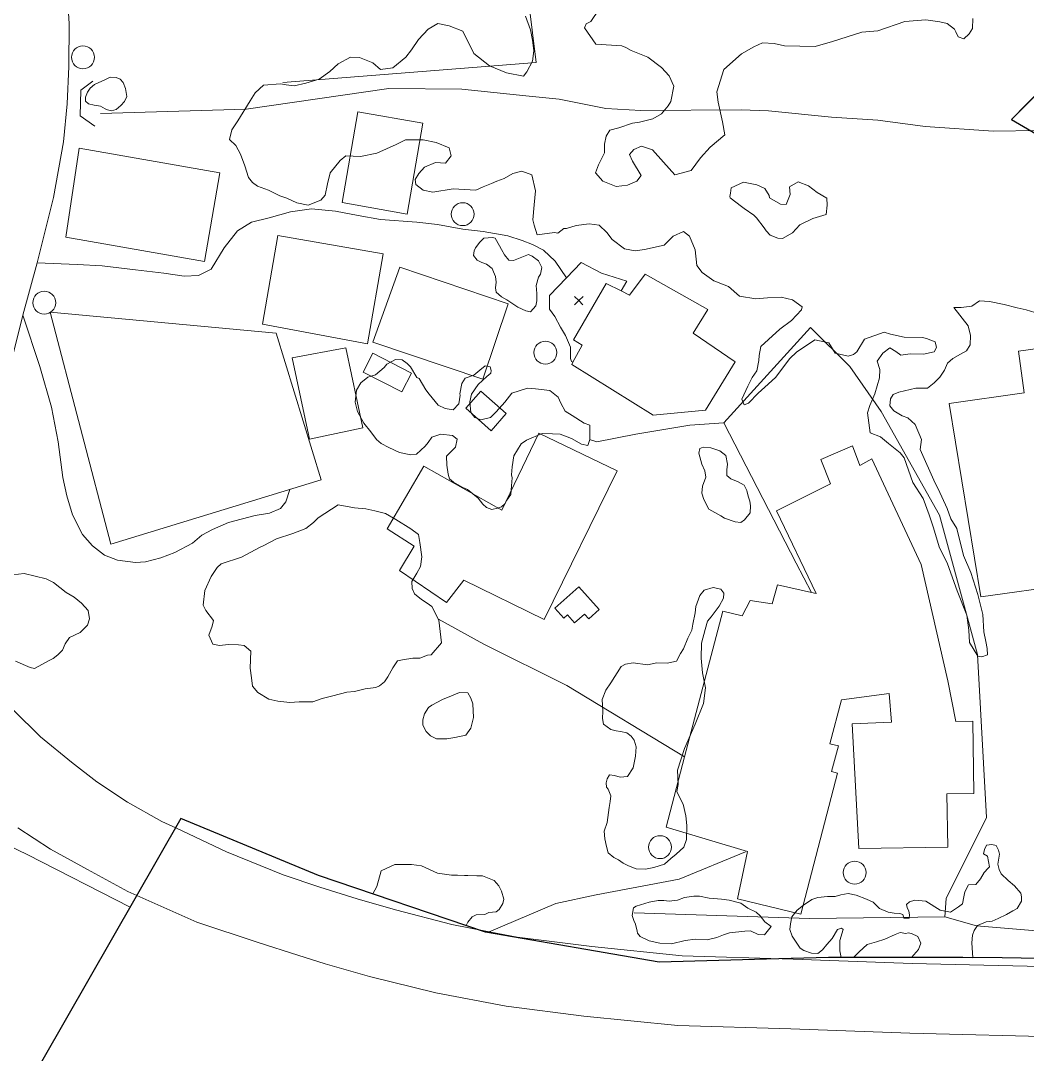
# Model space of a CAD drawing. Header units: metres. Extents: x 4652992 to 4879070, y 2074171 to 2309877.
# Drawn here: x 4653748.9 to 4653816.7, y 2306122.2 to 2306191.8 of the extents above; entities that cross this region are included whole.
import ezdxf

# ---------------------------------------------------------------- set-up
doc = ezdxf.new("R2010")
doc.units = ezdxf.units.M
doc.header["$MEASUREMENT"] = 0
doc.linetypes.add('DGN Style 3', pattern=[92.779933, 66.271381, -26.508552])
doc.layers.get('0').update_dxf_attribs({"color": 4, "lineweight": 0})
for name, color, linetype, lineweight in [('Level 1', 2, 'Continuous', 0), ('Level 18', 5, 'Continuous', 0), ('Level 20', 30, 'DGN Style 3', 0), ('Level 30', 5, 'Continuous', 0), ('Level 31', 38, 'Continuous', 0), ('Level 37', 3, 'Continuous', 0), ('Level 38', 3, 'Continuous', 0), ('Level 40', 1, 'Continuous', 0), ('Level 47', 6, 'Continuous', 0), ('Level 61', 4, 'Continuous', 0), ('Level 62', 4, 'Continuous', 0), ('Level 63', 3, 'Continuous', 0)]:
    doc.layers.add(name, color=color, linetype=linetype, lineweight=lineweight)
doc.layers.add('Limite', color=38, linetype='Continuous', lineweight=0, plot=False)

# ---------------------------------------------------------------- blocks, each defined once
blk = doc.blocks.new('POSTE')
at = {"color": 0, "linetype": 'ByBlock', "lineweight": -2}
blk.add_circle((0, 0), 0.770001, dxfattribs=at)
blk = doc.blocks.new('COTA')
at = {"color": 0, "linetype": 'ByBlock', "lineweight": -2, "ltscale": 10}
for p, q in [((0, 0), (-1.419522, -1.408457)), ((-1.408457, 1.419522), (0, 0)), ((1.419522, 1.408457), (0, 0)), ((0, 0), (1.408457, -1.419522))]:
    blk.add_line(p, q, dxfattribs=at)

msp = doc.modelspace()

# ---------------------------------------------------------------- linework, layer by layer
at = {"layer": 'Level 1'}
msp.add_polyline3d([(4653754.308291, 2306185.523501, 1417.32), (4653764.096499, 2306185.808474, 1417), (4653773.713076, 2306187.197329, 1416), (4653778.616701, 2306187.154116, 1415), (4653782.913088, 2306186.697329, 1414), (4653785.166872, 2306186.48633, 1413), (4653788.305117, 2306185.857729, 1412), (4653790.664675, 2306185.722475, 1411), (4653797.411501, 2306185.755923, 1410), (4653799.256533, 2306185.706911, 1409), (4653803.481509, 2306185.271487, 1408), (4653806.616274, 2306185.062929, 1407), (4653809.791689, 2306184.64551, 1406), (4653814.387881, 2306184.320681, 1405), (4653820.353884, 2306184.422732, 1402.22), (4653830.57625, 2306187.749748, 1397.84)], dxfattribs=at)
at = {"layer": 'Level 18', "color": 30}
for points in [[(4653752.029339, 2306194.007571, 1419.876955), (4653752.19108, 2306191.561827, 1419.755049), (4653752.170216, 2306188.676149, 1419.525524), (4653752.061088, 2306186.174288, 1419.071959), (4653751.814557, 2306183.620583, 1419.024851), (4653751.129561, 2306179.864279, 1418.684239), (4653750.029453, 2306175.476044, 1418.213873), (4653749.07085, 2306171.944263, 1417.813464), (4653747.639297, 2306166.171942, 1417.220197)], [(4653748.419743, 2306145.397117, 1414.671893), (4653750.259442, 2306143.585624, 1414.440037), (4653752.341382, 2306141.878471, 1414.045003), (4653754.043113, 2306140.558104, 1413.636172), (4653756.11231, 2306139.20397, 1413.142523), (4653758.434621, 2306137.903001, 1412.757174), (4653759.357537, 2306137.474657, 1412.6108), (4653762.775668, 2306135.85713, 1412.1732), (4653766.594635, 2306134.318801, 1411.7732), (4653769.04799, 2306133.46972, 1411.4732), (4653771.569849, 2306132.686233, 1411.0732), (4653774.161523, 2306131.96037, 1410.7732), (4653777.941745, 2306130.960862, 1410.2732), (4653780.460422, 2306130.480292, 1410.043994), (4653782.337221, 2306130.122195, 1409.8732), (4653787.362194, 2306129.480755, 1409.3732), (4653793.44954, 2306128.861726, 1408.6732), (4653800.906072, 2306128.645837, 1407.8732), (4653808.911863, 2306128.355648, 1407.2732), (4653819.556471, 2306128.092245, 1406.2732)], [(4653819.429425, 2306123.39395, 1406.2732), (4653808.768599, 2306123.657754, 1407.2732), (4653800.752934, 2306123.948302, 1407.8732), (4653793.14338, 2306124.16862, 1408.6732), (4653786.826794, 2306124.810961, 1409.3732), (4653781.598517, 2306125.478353, 1409.8732), (4653776.857743, 2306126.382904, 1410.2732), (4653772.407521, 2306127.465967, 1410.7732), (4653769.419545, 2306128.313107, 1411.0732), (4653767.568683, 2306128.903728, 1411.4732), (4653764.903655, 2306129.748273, 1411.7732), (4653760.770314, 2306131.128326, 1412.1732), (4653756.738624, 2306132.91687, 1412.7491), (4653756.127173, 2306133.197999, 1412.842662), (4653753.423057, 2306134.668576, 1413.283592), (4653750.938367, 2306136.035529, 1413.670102), (4653748.738423, 2306137.474001, 1414.018993)]]:
    msp.add_polyline3d(points, dxfattribs=at)
at = {"layer": 'Level 20', "linetype": 'Continuous'}
for points in [[(4653750.029453, 2306175.476044, 1418.7339), (4653752.71771, 2306175.367838, 1418.6839), (4653754.404363, 2306175.263822, 1418.5339), (4653756.643504, 2306175.003533, 1418.3339), (4653758.553902, 2306174.770869, 1418.1839), (4653759.92322, 2306174.5691, 1418.1339), (4653760.889116, 2306174.616108, 1418.0839), (4653761.73529, 2306175.059064, 1417.9839), (4653762.623269, 2306176.484406, 1417.8339), (4653763.52865, 2306177.617951, 1417.7339), (4653764.458903, 2306178.209056, 1417.5339), (4653765.647324, 2306178.499674, 1417.4339), (4653767.078655, 2306178.90515, 1417.2339), (4653768.498288, 2306179.10703, 1417.1339), (4653770.103842, 2306178.939511, 1416.9339), (4653771.640278, 2306178.662418, 1416.7839), (4653773.144035, 2306178.391991, 1416.5839), (4653775.579622, 2306178.217925, 1416.0839), (4653776.976785, 2306178.052702, 1415.9339), (4653778.683696, 2306177.740457, 1415.7339), (4653780.058697, 2306177.591835, 1415.4339), (4653781.720798, 2306177.280317, 1414.9839), (4653782.679033, 2306176.982162, 1414.8339), (4653783.375984, 2306176.704838, 1414.6839), (4653784.11761, 2306176.318554, 1414.5339), (4653784.897506, 2306175.591835, 1414.3339), (4653785.651576, 2306174.461603, 1413.92711)], [(4653749.07085, 2306171.944263, 1418.1339), (4653750.225439, 2306168.49894, 1418.1), (4653750.995258, 2306165.756047, 1418.1), (4653751.449334, 2306163.441447, 1418.1), (4653751.763425, 2306161.034333, 1418.1), (4653752.037847, 2306159.799528, 1418.1), (4653752.417788, 2306158.519333, 1418.05), (4653753.097572, 2306157.211893, 1417.95), (4653753.763561, 2306156.436232, 1417.95), (4653754.574382, 2306155.817927, 1417.95), (4653755.449065, 2306155.484054, 1417.9), (4653756.651087, 2306155.309451, 1417.9), (4653757.33557, 2306155.354824, 1417.9), (4653758.366864, 2306155.628198, 1417.9), (4653759.304959, 2306155.995928, 1417.9), (4653760.481897, 2306156.614066, 1417.9), (4653761.118235, 2306157.156929, 1417.9), (4653761.838401, 2306157.530409, 1417.85), (4653762.919409, 2306158.016583, 1417.8), (4653764.700993, 2306158.471844, 1417.8), (4653765.674422, 2306158.644831, 1417.8), (4653766.410629, 2306158.942053, 1417.8), (4653766.765619, 2306159.393379, 1417.8), (4653767.037415, 2306160.234281, 1417.8)], [(4653797.713039, 2306135.86516, 1410.7466), (4653793.237219, 2306134.010188, 1410.7466), (4653787.664853, 2306132.963328, 1410.4466), (4653784.937738, 2306132.37582, 1410.3466), (4653780.460422, 2306130.480292, 1410.043994)]]:
    msp.add_polyline3d(points, dxfattribs=at)
at = {"layer": 'Level 30', "color": 1, "extrusion": (0.0118802102973828, 0.0353685986067472, 0.999303719014337), "elevation": 138271.462022, "flags": 128}
msp.add_lwpolyline([(-3677241.964389, -3665363.777202), (-3677241.96439, -3665358.416788), (-3677234.160621, -3665358.416788), (-3677234.260156, -3665363.777202), (-3677241.964389, -3665363.777202)], dxfattribs=at)
at = {"layer": 'Level 30', "color": 1}
for points in [[(4653775.998322, 2306184.869617, 1419.546634), (4653774.942829, 2306178.743148, 1419.746634), (4653770.572237, 2306179.535346, 1419.246634), (4653771.62117, 2306185.623732, 1418.946634), (4653775.998322, 2306184.869617, 1419.546634)], [(4653762.337727, 2306181.520337, 1420.546634), (4653761.29352, 2306175.566245, 1420.546634), (4653751.969434, 2306177.201469, 1421.046634), (4653752.861117, 2306183.182309, 1420.546634), (4653762.337727, 2306181.520337, 1420.546634)], [(4653773.322079, 2306176.078779, 1418.746634), (4653772.276991, 2306170.02582, 1418.646634), (4653765.208674, 2306171.346134, 1419.046634), (4653766.23701, 2306177.302069, 1419.046634), (4653773.322079, 2306176.078779, 1418.746634)], [(4653790.944597, 2306174.722324, 1414.946634), (4653795.164165, 2306172.32614, 1415.046634), (4653794.174329, 2306170.749391, 1416.546634), (4653797.016678, 2306168.805749, 1415.846634), (4653795.012533, 2306165.565737, 1415.946634), (4653791.487194, 2306165.233922, 1416.946634), (4653786.010985, 2306168.630479, 1415.746634), (4653786.093804, 2306168.782737, 1415.746634), (4653786.718778, 2306169.931725, 1415.746634), (4653786.135716, 2306170.295683, 1415.546634), (4653788.325913, 2306174.087607, 1415.446634), (4653789.333922, 2306173.581418, 1415.574487), (4653789.902743, 2306173.295774, 1415.646634), (4653790.944597, 2306174.722324, 1414.946634)], [(4653769.139492, 2306160.877445, 1420.446634), (4653755.00421, 2306156.552533, 1420.146634), (4653750.918281, 2306172.153813, 1420.146634), (4653766.119196, 2306170.7488, 1420.346634), (4653769.139492, 2306160.877445, 1420.446634)], [(4653771.962811, 2306164.38486, 1419.746634), (4653768.366534, 2306163.618869, 1419.546634), (4653767.202039, 2306169.086094, 1419.546634), (4653770.818011, 2306169.759618, 1419.446634), (4653771.962811, 2306164.38486, 1419.746634)], [(4653820.427361, 2306170.14505, 1407.9466), (4653820.797516, 2306167.475958, 1408.6466), (4653822.057805, 2306167.650738, 1408.3466), (4653822.176849, 2306166.871483, 1408.3466), (4653823.447225, 2306167.019267, 1408.4466), (4653825.158257, 2306154.614412, 1408.6466), (4653813.550402, 2306153.013313, 1408.6466), (4653811.404354, 2306166.018681, 1408.9466), (4653816.458103, 2306166.719546, 1408.8466), (4653816.06691, 2306169.540333, 1407.8466), (4653820.427361, 2306170.14505, 1407.9466)], [(4653789.058014, 2306161.489697, 1418.846634), (4653784.146755, 2306151.489166, 1419.046634), (4653778.752779, 2306154.138147, 1419.146634), (4653777.591478, 2306152.633891, 1419.046634), (4653774.419262, 2306154.774746, 1418.946634), (4653775.40225, 2306156.423174, 1419.346634), (4653773.598108, 2306157.577113, 1419.246634), (4653776.066916, 2306161.787597, 1419.146634), (4653781.301769, 2306158.844527, 1419.346634), (4653783.796221, 2306164.014692, 1418.946634), (4653789.058014, 2306161.489697, 1418.846634)], [(4653804.907933, 2306163.154757, 1412.946634), (4653805.401127, 2306161.849783, 1413.346634), (4653806.21009, 2306162.290205, 1413.546634), (4653809.515576, 2306155.172687, 1413.246634), (4653811.325731, 2306147.363181, 1412.746634), (4653811.858943, 2306144.629587, 1411.246634), (4653813.010643, 2306144.646014, 1411.246634), (4653813.079966, 2306139.785855, 1411.246634), (4653811.26389, 2306139.759951, 1411.246634), (4653811.315038, 2306136.174027, 1411.146634), (4653805.32747, 2306136.088623, 1411.146634), (4653804.88316, 2306144.475196, 1411.446634), (4653807.524366, 2306144.571952, 1411.446634), (4653807.375217, 2306146.500048, 1413.246634), (4653804.161212, 2306146.082718, 1413.646634), (4653803.390069, 2306143.128252, 1413.646634), (4653803.952041, 2306142.981573, 1413.646634), (4653803.500896, 2306141.253108, 1413.646634), (4653803.900521, 2306141.148802, 1413.646634), (4653801.424084, 2306131.660872, 1412.346634), (4653797.157699, 2306132.688899, 1412.746634), (4653797.828479, 2306135.877922, 1413.246634), (4653792.368927, 2306137.517437, 1413.446634), (4653793.607082, 2306142.244388, 1413.34897), (4653796.172223, 2306152.037427, 1413.146634), (4653797.476582, 2306151.736272, 1413.346634), (4653798.014431, 2306152.761959, 1412.346634), (4653799.492728, 2306152.528003, 1413.346634), (4653799.85073, 2306153.818287, 1413.446634), (4653802.139953, 2306153.30006, 1414.148685), (4653802.459339, 2306153.227758, 1414.246634), (4653799.792581, 2306158.799396, 1414.146634), (4653803.42855, 2306160.606176, 1413.846634), (4653802.771777, 2306162.238065, 1413.046634), (4653804.907933, 2306163.154757, 1412.946634)]]:
    msp.add_polyline3d(points, dxfattribs=at)
at = {"layer": 'Level 31', "flags": 128}
for points, elevation in [([(4653775.230719, 2306168.062455), (4653774.580622, 2306166.786286), (4653771.966741, 2306168.117831), (4653772.616839, 2306169.394), (4653775.230719, 2306168.062455)], 1419.184873), ([(4653781.597956, 2306165.341032), (4653780.592773, 2306164.1779), (4653778.879223, 2306165.699673), (4653779.899933, 2306166.849016), (4653781.597956, 2306165.341032)], 1418.633895)]:
    msp.add_lwpolyline(points, dxfattribs=dict(at, elevation=elevation))
at = {"layer": 'Level 31'}
msp.add_polyline3d([(4653787.85506, 2306152.151181, 1415.933895), (4653787.151633, 2306151.524394, 1415.933895), (4653786.866074, 2306151.844869, 1415.933895), (4653786.196563, 2306151.248303, 1415.933895), (4653785.715534, 2306151.788151, 1415.933895), (4653785.475185, 2306151.573989, 1415.933895), (4653784.868139, 2306152.255262, 1415.933895), (4653786.494834, 2306153.677729, 1416.033894), (4653787.85506, 2306152.151181, 1415.933895)], dxfattribs=at)
at = {"layer": 'Level 37', "extrusion": (0.043547561253078, 0.9651704403939739, 0.2579721514012939), "elevation": 2428835.756552, "flags": 128}
msp.add_lwpolyline([(-4545115.805239, -647061.135833), (-4545127.624053, -647061.756853), (-4545136.711553, -647063.723416)], dxfattribs=at)
at = {"layer": 'Level 37'}
for points in [[(4653783.61567, 2306188.939787, 1415.546634), (4653781.462419, 2306206.384466, 1419.146634), (4653780.267708, 2306216.456894, 1420.846634), (4653779.46971, 2306236.976599, 1422.146634)], [(4653830.972381, 2306130.164753, 1407.2466), (4653817.28672, 2306130.533923, 1407.9466), (4653813.2544, 2306130.880988, 1408.5466), (4653811.121814, 2306131.474133, 1409.8466), (4653811.215788, 2306132.728078, 1410.1466), (4653813.912073, 2306138.162725, 1409.9466), (4653813.313471, 2306149.121441, 1410.3466), (4653810.760789, 2306158.505337, 1411.5466), (4653806.824495, 2306165.466833, 1411.6466), (4653804.724574, 2306168.496962, 1411.7466), (4653802.083647, 2306171.117333, 1412.9466), (4653796.239721, 2306164.719345, 1414.6466), (4653801.102692, 2306155.267019, 1413.2466), (4653802.139953, 2306153.30006, 1413.2466)], [(4653796.239721, 2306164.719345, 1414.6466), (4653793.965048, 2306164.549649, 1415.4), (4653790.334777, 2306163.958658, 1416.65), (4653787.698648, 2306163.422964, 1417.4), (4653787.21691, 2306163.580046, 1417.450987)], [(4653756.285649, 2306132.128541, 1414.4866), (4653749.372305, 2306135.671557, 1415.7466), (4653743.231286, 2306138.609892, 1416.2466), (4653739.47692, 2306143.856123, 1417.1466), (4653736.587891, 2306151.054338, 1418.1466), (4653737.114369, 2306156.342454, 1419.4466), (4653726.271381, 2306160.875944, 1420.3466), (4653723.193228, 2306162.825406, 1420.7466), (4653722.334617, 2306163.798385, 1420.7466)], [(4653793.607082, 2306142.244388, 1415.9593), (4653785.685693, 2306147.034898, 1416.4466), (4653780.106001, 2306149.819595, 1418.2466), (4653777.040226, 2306151.515289, 1419.046289)]]:
    msp.add_polyline3d(points, dxfattribs=at)
at = {"layer": 'Level 38'}
msp.add_line((4653766.576161, 2306187.593581, 1419.146634), (4653783.61567, 2306188.939787, 1415.546634), dxfattribs=at)
at = {"layer": 'Level 40', "color": 3, "flags": 128}
for points, elevation in [([(4653753.431362, 2306186.947822), (4653753.60744, 2306187.222328), (4653753.89838, 2306187.473064), (4653754.138095, 2306187.590891), (4653754.585136, 2306187.78541), (4653754.958548, 2306187.971244), (4653755.358516, 2306187.936331), (4653755.624791, 2306187.833409), (4653755.816879, 2306187.602327), (4653755.976024, 2306187.210628), (4653756.07925, 2306186.66305), (4653755.912035, 2306186.31493), (4653755.667034, 2306186.054661), (4653755.348396, 2306185.785705), (4653755.044441, 2306185.705078), (4653754.768736, 2306185.762132), (4653754.617326, 2306185.841306), (4653754.291536, 2306186.004406), (4653753.877997, 2306186.089981), (4653753.48744, 2306186.170801), (4653753.285958, 2306186.356013), (4653753.29181, 2306186.617916), (4653753.431362, 2306186.947822)], 1420.75), ([(4653775.983593, 2306144.386702), (4653775.984966, 2306144.735699), (4653776.10057, 2306145.130804), (4653776.363918, 2306145.56505), (4653776.606059, 2306145.72429), (4653777.311958, 2306146.101496), (4653777.923464, 2306146.358614), (4653778.454259, 2306146.562653), (4653779.01107, 2306146.551746), (4653779.217691, 2306146.1945), (4653779.350442, 2306145.817666), (4653779.407327, 2306144.897741), (4653779.223385, 2306144.167519), (4653778.886162, 2306143.713637), (4653778.154176, 2306143.551377), (4653777.610321, 2306143.454816), (4653776.91255, 2306143.460109), (4653776.497314, 2306143.651202), (4653776.210008, 2306143.955425), (4653775.983593, 2306144.386702)], 1417.85)]:
    msp.add_lwpolyline(points, dxfattribs=dict(at, elevation=elevation))
at = {"layer": 'Level 40', "color": 3}
for points in [[(4653817.175236, 2306172.137392, 1414.8466), (4653816.584579, 2306172.316504, 1414.8466), (4653815.982861, 2306172.441032, 1414.8466), (4653815.118748, 2306172.676735, 1414.8466), (4653814.134198, 2306172.88049, 1414.8466), (4653813.45569, 2306172.907171, 1414.8466), (4653812.929463, 2306172.561121, 1414.8466), (4653812.228802, 2306172.478655, 1414.8466), (4653811.7144, 2306172.471381, 1414.8466), (4653812.684337, 2306171.242776, 1409.4466), (4653812.837157, 2306170.5801, 1409.4466), (4653812.824478, 2306169.951652, 1409.4466), (4653812.5695, 2306169.545462, 1409.4466), (4653812.182563, 2306169.338707, 1409.4466), (4653811.662916, 2306169.044679, 1409.4466), (4653811.308771, 2306168.716379, 1409.4466), (4653811.097753, 2306168.243681, 1409.4466), (4653810.77639, 2306167.793819, 1409.4466), (4653810.411038, 2306167.410436, 1409.4466), (4653809.954129, 2306167.047668, 1409.6466), (4653809.167465, 2306167.040217, 1409.8466), (4653808.022121, 2306166.766957, 1410.4466), (4653807.630603, 2306166.622783, 1410.8466), (4653807.453505, 2306166.315924, 1410.8466), (4653807.419197, 2306165.864963, 1410.8466), (4653807.693621, 2306165.521814, 1410.8466), (4653808.254456, 2306165.176584, 1410.8466), (4653808.628623, 2306165.041808, 1410.8466), (4653809.112113, 2306164.598057, 1410.8466), (4653809.539018, 2306163.593324, 1410.8466), (4653809.460072, 2306162.922423, 1410.8466), (4653810.471367, 2306160.658156, 1411.2466), (4653810.67955, 2306160.271522, 1411.2466), (4653811.270669, 2306158.946714, 1411.2466), (4653811.533159, 2306158.262484, 1411.2466), (4653811.917482, 2306157.603423, 1410.9466), (4653812.372101, 2306155.787873, 1410.8466), (4653812.870358, 2306154.63951, 1410.3466), (4653813.337559, 2306153.163088, 1410.2466), (4653813.680663, 2306151.823456, 1410.0466), (4653813.732872, 2306150.664677, 1410.0466), (4653813.885698, 2306150.001554, 1410.0466), (4653813.961747, 2306149.526544, 1410.0466), (4653813.993816, 2306149.11805, 1410.0466), (4653813.618126, 2306148.966383, 1410.0466), (4653813.342319, 2306149.023618, 1410.0466), (4653812.781777, 2306149.943598, 1410.0466), (4653812.735536, 2306150.763441, 1410.2466), (4653812.593945, 2306151.777747, 1410.5466), (4653811.947054, 2306153.411707, 1410.8466), (4653811.297384, 2306155.221784, 1411.3466), (4653810.727734, 2306156.378072, 1411.6466), (4653810.356955, 2306157.656697, 1411.6466), (4653810.073128, 2306158.516638, 1411.6466), (4653809.668958, 2306159.630327, 1411.6466), (4653808.967575, 2306160.691099, 1411.6466), (4653808.388965, 2306162.355574, 1411.6466), (4653808.11484, 2306162.698387, 1411.6466), (4653807.324389, 2306163.319774, 1411.6466), (4653806.786564, 2306163.774394, 1411.6466), (4653806.094187, 2306164.032245, 1411.6466), (4653805.91102, 2306165.38559, 1411.6466), (4653806.066406, 2306165.868085, 1411.6466), (4653806.398666, 2306166.657027, 1411.6466), (4653806.731715, 2306167.73166, 1411.6466), (4653806.733327, 2306168.3031, 1411.6466), (4653806.558884, 2306168.853799, 1411.6466), (4653806.954738, 2306169.399053, 1411.3466), (4653807.427453, 2306169.757301, 1411.0466), (4653807.81487, 2306169.504382, 1410.8466), (4653808.165397, 2306169.258448, 1410.5466), (4653808.796791, 2306169.355793, 1410.3466), (4653809.692269, 2306169.339869, 1409.8466), (4653810.39112, 2306169.480989, 1409.6466), (4653810.568518, 2306169.788382, 1409.6466), (4653810.47018, 2306170.152855, 1409.6466), (4653809.88595, 2306170.388512, 1409.6466), (4653809.61159, 2306170.447133, 1410.2466), (4653808.375221, 2306170.475622, 1410.7466), (4653807.460352, 2306170.666733, 1411.2466), (4653807.034776, 2306170.814028, 1411.8466), (4653805.720546, 2306170.345002, 1412.2466), (4653805.186453, 2306169.487064, 1412.6466), (4653804.977271, 2306169.302061, 1412.6466), (4653804.614605, 2306169.205922, 1412.6466), (4653803.736632, 2306169.387738, 1412.6466), (4653803.31048, 2306170.103839, 1412.6466), (4653802.376157, 2306170.285882, 1412.9466), (4653801.126719, 2306169.46291, 1413.2466), (4653800.680798, 2306169.042867, 1413.3466), (4653799.72172, 2306167.763275, 1413.7466), (4653799.001631, 2306167.115829, 1413.8466), (4653798.561643, 2306166.699243, 1414.2466), (4653797.913375, 2306166.036331, 1414.2466), (4653797.606369, 2306165.929104, 1414.2466), (4653797.45421, 2306166.302301, 1414.2466), (4653797.862217, 2306167.185796, 1414.2466), (4653798.148743, 2306167.752776, 1414.2466), (4653798.467739, 2306168.199136, 1414.2466), (4653798.61232, 2306168.909347, 1414.2466), (4653798.624325, 2306169.248459, 1414.2466), (4653798.746656, 2306169.849366, 1414.2466), (4653799.240906, 2306170.3163, 1414.2466), (4653800.009625, 2306171.011019, 1414.2466), (4653800.810811, 2306171.585146, 1414.2466), (4653801.470046, 2306172.302489, 1414.2466), (4653801.514506, 2306172.520965, 1414.2466), (4653800.869832, 2306172.995936, 1414.2466), (4653800.103777, 2306173.154521, 1414.2466), (4653799.183844, 2306173.117298, 1414.2466), (4653798.395111, 2306173.053439, 1414.4466), (4653797.301541, 2306173.224555, 1415.0466), (4653796.555465, 2306173.89151, 1415.5466), (4653795.755025, 2306174.19772, 1415.8), (4653795.580305, 2306174.264559, 1416.0466), (4653794.785198, 2306174.826365, 1416.0466), (4653794.433343, 2306175.296493, 1416.3466), (4653794.305823, 2306176.343699, 1416.3466), (4653793.926999, 2306177.272711, 1416.3466), (4653793.535256, 2306177.580599, 1416.3466), (4653792.846924, 2306177.269412, 1416.3466), (4653792.235582, 2306176.657749, 1417.2466), (4653790.913206, 2306176.365022, 1418.0466), (4653790.270999, 2306176.271735, 1418.0466), (4653789.564345, 2306176.418005, 1418.0466), (4653788.728825, 2306177.043353, 1418.0466), (4653788.371465, 2306177.513158, 1418.0466), (4653787.85107, 2306178.016685, 1418.0466), (4653787.187811, 2306178.097408, 1418.0466), (4653786.31725, 2306177.994861, 1418.0466), (4653785.653018, 2306177.793069, 1418.0466), (4653785.47891, 2306177.772561, 1418.0466), (4653785.075336, 2306177.460274, 1418.0466), (4653784.857956, 2306177.505269, 1418.0466), (4653783.693569, 2306177.350465, 1418.0466), (4653783.48934, 2306178.014728, 1418.0466), (4653783.392767, 2306178.37397, 1418.0466), (4653783.483428, 2306179.372916, 1418.0466), (4653783.563008, 2306180.317548, 1418.0466), (4653783.327653, 2306181.383804, 1418.0466), (4653782.643479, 2306181.638415, 1418.0466), (4653782.044794, 2306181.479648, 1418.0466), (4653781.467213, 2306181.14693, 1418.0466), (4653780.977191, 2306180.96568, 1418.0466), (4653780.606905, 2306180.816183, 1418.0466), (4653780.051477, 2306180.591938, 1418.0466), (4653779.550482, 2306180.355291, 1418.4466), (4653778.041336, 2306180.440634, 1418.8466), (4653776.654575, 2306180.219013, 1419.1466), (4653776.003877, 2306180.353683, 1419.1466), (4653775.516981, 2306180.736595, 1419.1466), (4653775.47494, 2306181.083859, 1419.1466), (4653775.726137, 2306181.483281, 1419.1466), (4653776.096837, 2306181.914389, 1419.1466), (4653776.836014, 2306182.21282, 1419.1466), (4653777.508815, 2306182.186455, 1419.1466), (4653777.890559, 2306182.671688, 1419.1466), (4653777.773229, 2306183.203739, 1419.1466), (4653776.884667, 2306183.556821, 1419.1466), (4653776.017175, 2306183.736289, 1419.1466), (4653775.170736, 2306183.742158, 1419.1466), (4653774.83438, 2306183.75533, 1419.1466), (4653774.203697, 2306183.434491, 1419.1466), (4653772.899183, 2306182.858153, 1419.1466), (4653771.797825, 2306182.633526, 1419.4466), (4653770.806988, 2306182.66829, 1419.7466), (4653770.434527, 2306182.350215, 1419.9466), (4653769.759239, 2306181.532057, 1419.9466), (4653769.580398, 2306180.780118, 1420.1466), (4653769.425567, 2306180.023465, 1420.1466), (4653769.131653, 2306179.68994, 1420.1466), (4653768.274382, 2306179.360358, 1420.1466), (4653767.516683, 2306179.51722, 1420.1466), (4653766.846323, 2306179.825013, 1420.1466), (4653766.370329, 2306179.979889, 1420.1466), (4653765.602855, 2306180.364109, 1420.1466), (4653764.867401, 2306180.629024, 1420.1466), (4653764.521821, 2306180.869559, 1420.1466), (4653764.252497, 2306181.206964, 1420.1466), (4653764.017619, 2306181.987849, 1420.1466), (4653763.728651, 2306182.77988, 1420.1466), (4653763.39543, 2306183.355739, 1420.1466), (4653762.974918, 2306183.78068, 1420.1466), (4653763.129001, 2306184.42342, 1420.4466), (4653763.532126, 2306185.015454, 1420.4466), (4653764.371516, 2306186.361444, 1420.4466), (4653764.709466, 2306186.91061, 1420.4466), (4653765.263698, 2306187.415019, 1420.4466), (4653766.411528, 2306187.51526, 1420.4466), (4653766.79006, 2306187.436965, 1420.4466), (4653767.341886, 2306187.379104, 1420.4466), (4653768.111229, 2306187.557644, 1420.4466), (4653769.010846, 2306187.821799, 1420.4466), (4653769.738345, 2306188.346654, 1420.4466), (4653770.29254, 2306188.851062, 1420.4466), (4653771.117131, 2306189.299547, 1420.4466), (4653771.734134, 2306189.284512, 1420.4466), (4653772.620436, 2306188.932431, 1420.4466), (4653773.149124, 2306188.485462, 1420.4466), (4653773.961585, 2306188.598841, 1420.4466), (4653774.841426, 2306189.317311, 1420.4466), (4653775.222283, 2306189.801291, 1420.4466), (4653775.701378, 2306190.490024, 1420.4466), (4653776.353761, 2306191.199175, 1420.4466), (4653776.993993, 2306191.573228, 1420.4466), (4653777.751267, 2306191.416708, 1420.4466), (4653778.691842, 2306191.053499, 1420.4466), (4653779.414513, 2306189.562433, 1419.9466), (4653780.485015, 2306188.728242, 1419.5466), (4653781.629373, 2306188.248682, 1417.1466), (4653782.75939, 2306188.019908, 1416.8466), (4653782.989217, 2306188.312044, 1416.8466), (4653783.3622, 2306189.027427, 1416.8466), (4653783.45197, 2306189.744715, 1416.8466), (4653783.367385, 2306190.441404, 1416.8466), (4653783.228388, 2306191.149301, 1416.8466), (4653782.90501, 2306192.065038, 1416.8466)], [(4653787.853188, 2306192.546359, 1420.0466), (4653787.286725, 2306191.706248, 1420.0466), (4653786.971886, 2306191.546086, 1420.0466), (4653786.862604, 2306191.287138, 1420.0466), (4653787.630399, 2306190.191435, 1416.4466), (4653789.384123, 2306190.066361, 1415.9466), (4653789.660705, 2306189.954669, 1415.8466), (4653790.020159, 2306189.76699, 1415.8466), (4653790.804716, 2306189.434754, 1415.8466), (4653791.12077, 2306189.312736, 1415.8466), (4653792.056923, 2306188.608951, 1415.8466), (4653792.567993, 2306188.049693, 1415.8466), (4653792.88221, 2306187.36098, 1415.8466), (4653792.671407, 2306186.32708, 1415.8466), (4653792.495764, 2306186.02312, 1415.8466), (4653792.046495, 2306185.492157, 1415.8466), (4653791.466901, 2306185.158275, 1415.8466), (4653790.571201, 2306184.946472, 1415.8466), (4653790.101639, 2306184.873421, 1415.8466), (4653789.183753, 2306184.552779, 1415.8466), (4653788.582935, 2306184.393441, 1415.8466), (4653788.330517, 2306183.991894, 1415.8466), (4653788.219479, 2306183.447653, 1415.8466), (4653788.217501, 2306182.880832, 1415.8466), (4653787.821694, 2306182.055092, 1415.8466), (4653787.601571, 2306181.533343, 1415.8466), (4653788.112611, 2306180.97377, 1415.8466), (4653789.006434, 2306180.618647, 1415.8466), (4653789.75986, 2306180.689708, 1415.8466), (4653790.38298, 2306180.957932, 1415.8466), (4653790.689953, 2306181.348289, 1415.8466), (4653790.092918, 2306182.322734, 1415.8466), (4653789.897943, 2306182.760149, 1415.8466), (4653790.193797, 2306183.09603, 1415.8466), (4653790.696691, 2306183.332363, 1415.8466), (4653791.438023, 2306183.065591, 1415.8466), (4653792.185009, 2306182.234375, 1415.4466), (4653792.948554, 2306181.399696, 1414.9466), (4653794.0488, 2306181.691231, 1414.1466), (4653794.677133, 2306182.536208, 1413.4466), (4653795.336977, 2306183.253922, 1413.4466), (4653796.320104, 2306184.077011, 1413.3466), (4653796.158546, 2306184.964633, 1413.3466), (4653795.855905, 2306186.279947, 1413.3466), (4653795.770489, 2306186.980867, 1413.3466), (4653796.246516, 2306188.476629, 1413.3466), (4653797.43341, 2306189.540715, 1413.3466), (4653798.267679, 2306189.994515, 1413.3466), (4653798.838398, 2306190.275066, 1413.3466), (4653799.627275, 2306190.225921, 1413.3466), (4653800.339162, 2306190.078835, 1413.3466), (4653802.383735, 2306190.023667, 1412.3466), (4653803.551452, 2306190.363236, 1411.9466), (4653805.523828, 2306190.994021, 1411.5466), (4653806.619545, 2306191.07034, 1410.9466), (4653808.435047, 2306191.709083, 1409.5466), (4653809.835884, 2306191.820635, 1409.5466), (4653810.783936, 2306191.682103, 1409.5466), (4653811.279945, 2306191.579663, 1409.5466), (4653811.775207, 2306191.191024, 1409.5466), (4653811.851913, 2306191.003365, 1409.5466), (4653812.016503, 2306190.683006, 1409.5466), (4653812.391146, 2306190.54835, 1409.5466), (4653812.744946, 2306190.876192, 1409.5466), (4653812.988508, 2306191.226796, 1409.5466), (4653813.012343, 2306191.909118, 1409.5466)], [(4653820.0908, 2306189.619, 1407.6202), (4653816.625471, 2306186.141187, 1407.72362), (4653815.59411, 2306185.106126, 1407.7544), (4653815.59412, 2306185.10612, 1407.7544), (4653815.5941, 2306185.1061, 1407.7544), (4653820.835747, 2306182.050683, 1407.882102)], [(4653801.256695, 2306180.93329, 1413.9), (4653800.675598, 2306180.589782, 1413.9), (4653800.709726, 2306180.07264, 1413.9), (4653800.430997, 2306179.388326, 1413.9), (4653800.065193, 2306179.417624, 1413.9), (4653799.316907, 2306179.850656, 1413.9), (4653799.28592, 2306179.993116, 1414.25), (4653799.010905, 2306180.467109, 1414.25), (4653798.458749, 2306180.720351, 1414.25), (4653797.56751, 2306180.904698, 1414.25), (4653796.745838, 2306180.51855, 1414.25), (4653796.685505, 2306180.158646, 1414.45), (4653796.640222, 2306179.936364, 1414.45), (4653796.666656, 2306179.838235, 1414.45), (4653797.431565, 2306179.263005, 1414.45), (4653797.608283, 2306179.138787, 1414.45), (4653798.258918, 2306178.681447, 1414.45), (4653798.438936, 2306178.51016, 1414.45), (4653798.951767, 2306177.836423, 1414.45), (4653799.093769, 2306177.621685, 1414.45), (4653799.360387, 2306177.334818, 1414.45), (4653799.876959, 2306177.135247, 1414.45), (4653800.197914, 2306177.115176, 1414.45), (4653800.876742, 2306177.484467, 1414.45), (4653801.362074, 2306178.031225, 1414.7), (4653802.236874, 2306178.452397, 1414.7), (4653803.129079, 2306178.731011, 1414.7), (4653803.211157, 2306179.362476, 1414.7), (4653803.167974, 2306179.834563, 1414.7), (4653802.524576, 2306180.203279, 1414.3), (4653801.943012, 2306180.652232, 1413.9), (4653801.256695, 2306180.93329, 1413.9)], [(4653779.436244, 2306176.274496, 1417.1), (4653779.542184, 2306176.477722, 1417.1), (4653779.815875, 2306176.871371, 1417.1), (4653780.095255, 2306177.135176, 1417.1), (4653780.683098, 2306177.174303, 1417.1), (4653780.868544, 2306177.135913, 1417.1), (4653781.151211, 2306176.627087, 1417.1), (4653781.29255, 2306176.372664, 1417.1), (4653781.476805, 2306176.01285, 1417.1), (4653781.780922, 2306175.659785, 1416.95), (4653782.096407, 2306175.626641, 1416.95), (4653783.110061, 2306176.027531, 1416.75), (4653783.344888, 2306175.914543, 1416.75), (4653783.764712, 2306175.602321, 1416.75), (4653783.998379, 2306175.167694, 1416.75), (4653783.903827, 2306174.704445, 1416.75), (4653783.766906, 2306174.507471, 1416.75), (4653783.622504, 2306173.957951, 1416.75), (4653783.669998, 2306173.400862, 1416.75), (4653783.668235, 2306172.918337, 1416.75), (4653783.598887, 2306172.578569, 1416.75), (4653783.225915, 2306172.172899, 1416.75), (4653782.91658, 2306172.236969, 1416.75), (4653782.374007, 2306172.480777, 1417.05), (4653781.64962, 2306172.986005, 1417.2), (4653781.273019, 2306173.192679, 1417.2), (4653780.915336, 2306173.491935, 1417.2), (4653780.879334, 2306173.788899, 1417.2), (4653780.924051, 2306174.165639, 1417.2), (4653780.87605, 2306174.56157, 1417.2), (4653780.747334, 2306174.877708, 1417.2), (4653780.661526, 2306175.088461, 1417.2), (4653780.272977, 2306175.39406, 1417.2), (4653779.970241, 2306175.488907, 1417.2), (4653779.649212, 2306175.651866, 1417.2), (4653779.390608, 2306175.962707, 1417.2), (4653779.436244, 2306176.274496, 1417.1)], [(4653777.601783, 2306161.869971, 1419.284872), (4653777.593263, 2306162.469412, 1419.684873), (4653778.194662, 2306163.077993, 1419.684873), (4653778.302402, 2306163.6056, 1419.684873), (4653777.986223, 2306163.85447, 1419.684873), (4653777.197274, 2306163.944733, 1419.684873), (4653776.604506, 2306163.737691, 1419.684873), (4653776.349439, 2306163.387299, 1419.684873), (4653776.15113, 2306163.135119, 1419.684873), (4653775.564098, 2306162.596908, 1419.684873), (4653775.19047, 2306162.564401, 1419.684873), (4653774.415936, 2306162.725032, 1419.684873), (4653773.712575, 2306163.054217, 1419.684873), (4653773.178072, 2306163.311713, 1419.684873), (4653772.869177, 2306163.595739, 1419.684873), (4653772.497822, 2306164.11267, 1419.684873), (4653772.028077, 2306164.686637, 1419.684873), (4653771.601496, 2306165.471561, 1419.684873), (4653771.434949, 2306166.092562, 1419.684873), (4653771.52991, 2306166.915881, 1419.684873), (4653771.813722, 2306167.406808, 1419.684873), (4653772.294323, 2306167.783631, 1419.684873), (4653772.802185, 2306167.934906, 1419.684873), (4653773.381917, 2306168.437767, 1419.684873), (4653773.573008, 2306168.654694, 1419.684873), (4653774.151992, 2306168.974462, 1419.684873), (4653774.588728, 2306168.957245, 1419.684873), (4653774.939978, 2306168.701216, 1419.684873), (4653775.150444, 2306168.474359, 1419.684873), (4653775.591499, 2306167.759912, 1419.684873), (4653775.751048, 2306167.686432, 1419.484873), (4653776.185096, 2306166.936526, 1419.484873), (4653776.407424, 2306166.629731, 1419.284872), (4653777.023266, 2306165.910975, 1419.084872), (4653777.487854, 2306165.667899, 1419.084872), (4653778.023646, 2306165.593519, 1419.084872), (4653778.42088, 2306165.99023, 1419.184873), (4653778.504046, 2306166.569788, 1419.684873), (4653778.478161, 2306166.654333, 1419.984873), (4653778.616571, 2306167.363871, 1420.284872), (4653778.83617, 2306167.721138, 1420.284872), (4653779.428301, 2306167.927963, 1420.284872), (4653779.823748, 2306168.248778, 1420.284872), (4653780.176846, 2306168.54175, 1420.284872), (4653780.528568, 2306168.468865, 1420.284872), (4653780.591055, 2306168.236228, 1420.284872), (4653780.576605, 2306168.057808, 1420.384873), (4653780.308234, 2306167.820545, 1420.384873), (4653779.721974, 2306167.283052, 1420.384873), (4653779.262025, 2306166.646137, 1420.384873), (4653779.154435, 2306166.119231, 1420.384873), (4653779.229162, 2306165.408045, 1420.384873), (4653779.488305, 2306165.061387, 1420.384873), (4653779.896003, 2306164.903631, 1420.384873), (4653780.551285, 2306165.06073, 1420.384873), (4653780.925882, 2306165.459102, 1420.384873), (4653781.49852, 2306166.109341, 1420.384873), (4653781.986459, 2306166.703884, 1420.384873), (4653783.043628, 2306167.033986, 1420.384873), (4653783.578867, 2306166.992822, 1420.184873), (4653784.537558, 2306166.897157, 1419.784872), (4653785.106761, 2306166.449342, 1419.784872), (4653785.271038, 2306166.032338, 1418.884873), (4653785.565534, 2306165.494124, 1418.884873), (4653786.040352, 2306165.200573, 1418.284872), (4653786.858107, 2306164.700378, 1418.284872), (4653787.232026, 2306164.549382, 1418.284872), (4653787.221614, 2306163.596133, 1418.284872), (4653787.100041, 2306163.180357, 1418.284872), (4653786.676424, 2306163.26818, 1418.284872), (4653785.98545, 2306163.668662, 1418.284872), (4653785.222332, 2306163.943593, 1418.584872), (4653784.726981, 2306163.981528, 1418.984873), (4653784.027371, 2306163.99074, 1419.484873), (4653782.968084, 2306163.552499, 1419.584872), (4653782.614677, 2306163.302814, 1419.884873), (4653782.111617, 2306162.498292, 1420.184873), (4653781.996173, 2306161.752827, 1420.184873), (4653781.958952, 2306161.210946, 1420.184873), (4653781.993465, 2306161.020583, 1420.184873), (4653781.956244, 2306160.478672, 1420.184873), (4653781.911848, 2306159.901583, 1420.184873), (4653781.649803, 2306159.516199, 1420.184873), (4653781.5292, 2306159.284697, 1420.184873), (4653781.288097, 2306159.065851, 1419.784872), (4653781.01288, 2306158.976263, 1419.784872), (4653780.624842, 2306158.873409, 1419.784872), (4653780.265555, 2306159.018158, 1419.684873), (4653780.033377, 2306159.246605, 1419.584872), (4653779.710571, 2306159.643692, 1419.584872), (4653778.991906, 2306160.223997, 1419.284872), (4653778.689144, 2306160.360188, 1419.284872), (4653778.062779, 2306160.710278, 1419.284872), (4653777.781602, 2306160.952067, 1419.284872), (4653777.698171, 2306161.262915, 1419.284872), (4653777.601783, 2306161.869971, 1419.284872)], [(4653797.804209, 2306160.163828, 1417.684873), (4653797.894482, 2306159.771252, 1417.684873), (4653797.998032, 2306159.443888, 1417.684873), (4653798.03627, 2306159.130058, 1417.684873), (4653798.008667, 2306158.659923, 1417.684873), (4653797.641207, 2306158.192267, 1417.684873), (4653797.398797, 2306158.004597, 1417.684873), (4653797.00027, 2306158.053255, 1417.684873), (4653796.301742, 2306158.300095, 1417.684873), (4653796.043946, 2306158.452849, 1417.584872), (4653795.236805, 2306158.913034, 1417.084872), (4653794.891497, 2306159.557918, 1416.884873), (4653794.758384, 2306159.991411, 1416.784872), (4653794.818782, 2306160.455373, 1416.784872), (4653795.026519, 2306161.056642, 1416.684873), (4653794.975511, 2306161.475667, 1416.684873), (4653794.760997, 2306161.928574, 1416.684873), (4653794.573644, 2306162.682142, 1416.684873), (4653794.633497, 2306162.976036, 1416.684873), (4653794.8563, 2306163.065985, 1416.684873), (4653795.360111, 2306163.029621, 1416.684873), (4653795.968143, 2306162.835522, 1416.684873), (4653796.379438, 2306162.512029, 1416.684873), (4653796.501984, 2306161.942059, 1416.684873), (4653796.454904, 2306161.543378, 1416.684873), (4653796.447176, 2306161.170566, 1416.684873), (4653796.708278, 2306160.946243, 1416.684873), (4653797.211627, 2306160.73977, 1416.684873), (4653797.610222, 2306160.520972, 1416.684873), (4653797.804209, 2306160.163828, 1417.684873)], [(4653777.075584, 2306151.449262, 1419.384873), (4653777.238907, 2306149.910002, 1419.384873), (4653776.55852, 2306149.096623, 1419.384873), (4653776.297433, 2306149.077412, 1419.384873), (4653775.780133, 2306148.878924, 1419.884873), (4653775.306652, 2306148.891833, 1420.384873), (4653774.623045, 2306148.777203, 1420.384873), (4653774.286687, 2306148.698749, 1421.084872), (4653773.965189, 2306148.231481, 1421.384873), (4653773.625052, 2306147.632652, 1421.884873), (4653773.412475, 2306147.290595, 1422.884873), (4653773.080213, 2306147.015763, 1423.284872), (4653772.819042, 2306146.908985, 1423.684873), (4653772.114121, 2306146.810955, 1423.884873), (4653771.385089, 2306146.634302, 1423.884873), (4653770.866717, 2306146.596178, 1423.884873), (4653769.941341, 2306146.350952, 1423.884873), (4653769.212332, 2306146.174305, 1423.884873), (4653768.581128, 2306145.940874, 1423.884873), (4653767.670843, 2306145.947751, 1423.884873), (4653767.040424, 2306145.896468, 1423.884873), (4653766.221596, 2306145.993728, 1423.884873), (4653765.626965, 2306146.117313, 1423.884873), (4653764.879715, 2306146.564287, 1423.884873), (4653764.531536, 2306147.001222, 1423.884873), (4653764.463958, 2306147.562107, 1423.884873), (4653764.375715, 2306148.200168, 1423.884873), (4653764.405982, 2306149.355095, 1423.784872), (4653763.960837, 2306149.728826, 1423.584872), (4653763.585271, 2306149.786059, 1423.184873), (4653762.909572, 2306149.811755, 1423.084872), (4653762.311086, 2306149.737881, 1422.784872), (4653761.866478, 2306149.825009, 1422.684873), (4653761.588635, 2306150.430504, 1422.684873), (4653761.822782, 2306151.039157, 1422.684873), (4653761.90164, 2306151.424442, 1422.684873), (4653761.378589, 2306152.080793, 1422.684873), (4653761.197893, 2306152.446933, 1422.684873), (4653761.328566, 2306153.442078, 1422.684873), (4653761.739462, 2306154.37896, 1422.684873), (4653762.155884, 2306154.986096, 1422.684873), (4653762.423396, 2306155.222587, 1422.684873), (4653763.78339, 2306155.687239, 1423.084872), (4653764.995268, 2306156.327521, 1423.484873), (4653765.247002, 2306156.441432, 1423.984873), (4653766.144745, 2306156.910718, 1423.984873), (4653767.237946, 2306157.266584, 1423.984873), (4653768.107102, 2306157.59611, 1423.984873), (4653768.626653, 2306157.998192, 1423.984873), (4653768.949963, 2306158.33173, 1423.984873), (4653770.289667, 2306159.19156, 1423.184873), (4653771.396355, 2306158.984615, 1422.784872), (4653772.143341, 2306158.932239, 1422.584872), (4653772.764171, 2306158.796567, 1422.384873), (4653773.48345, 2306158.60394, 1422.184873), (4653774.182548, 2306158.199708, 1422.084872), (4653775.172679, 2306157.578201, 1421.684873), (4653775.697146, 2306157.20986, 1421.584872), (4653775.798401, 2306156.669567, 1421.384873), (4653775.92813, 2306155.691507, 1421.384873), (4653775.834235, 2306155.052476, 1421.384873), (4653775.593397, 2306154.590265, 1421.384873), (4653775.260804, 2306154.037325, 1421.384873), (4653775.272978, 2306153.559146, 1421.384873), (4653775.419198, 2306153.199481, 1421.384873), (4653775.909449, 2306152.81836, 1419.984873), (4653776.284967, 2306152.576519, 1419.584872), (4653776.58636, 2306152.362829, 1419.484873), (4653777.075584, 2306151.449262, 1419.384873)], [(4653748.405221, 2306154.4863, 1420.184873), (4653749.168519, 2306154.576044, 1420.184873), (4653750.635332, 2306154.221712, 1420.184873), (4653751.130002, 2306153.969981, 1420.184873), (4653751.557518, 2306153.63287, 1420.184873), (4653751.98505, 2306153.295745, 1420.184873), (4653752.517644, 2306152.986451, 1420.184873), (4653753.030729, 2306152.581868, 1420.184873), (4653753.476664, 2306152.091883, 1420.184873), (4653753.559817, 2306151.528236, 1420.184873), (4653753.424283, 2306151.109347, 1420.184873), (4653752.925933, 2306150.61681, 1420.184873), (4653752.204978, 2306150.274873, 1422.084872)], [(4653788.185266, 2306137.24043, 1415.284872), (4653788.391262, 2306137.819362, 1414.984873), (4653788.525146, 2306138.846776, 1414.984873), (4653788.60616, 2306139.244475, 1414.984873), (4653788.643637, 2306139.613528, 1414.984873), (4653788.471466, 2306140.063831, 1414.984873), (4653788.348887, 2306140.202356, 1414.984873), (4653788.335469, 2306140.506598, 1414.984873), (4653788.387022, 2306140.75965, 1414.984873), (4653788.55444, 2306141.026296, 1414.984873), (4653788.887312, 2306140.994795, 1414.984873), (4653789.262762, 2306140.884786, 1415.084872), (4653789.766785, 2306140.91579, 1415.484873), (4653790.13539, 2306141.495974, 1415.784872), (4653790.30282, 2306142.299935, 1415.984873), (4653790.355549, 2306142.928448, 1415.984873), (4653790.219742, 2306143.370423, 1415.984873), (4653790.011081, 2306143.639456, 1415.984873), (4653789.71551, 2306143.851314, 1415.984873), (4653789.282223, 2306143.941333, 1415.984873), (4653788.99337, 2306144.001345, 1415.984873), (4653788.632309, 2306144.076359, 1415.984873), (4653788.142193, 2306144.441458, 1415.984873), (4653788.071296, 2306144.832282, 1415.984873), (4653788.094662, 2306145.316335, 1415.984873), (4653788.068533, 2306146.111498, 1415.984873), (4653788.309163, 2306146.738398, 1415.984873), (4653788.636036, 2306147.234554, 1415.984873), (4653789.341937, 2306148.319757, 1415.784872), (4653789.638836, 2306148.483773, 1415.784872), (4653790.145062, 2306148.566711, 1415.784872), (4653791.09873, 2306148.44391, 1415.784872), (4653791.72802, 2306148.576525, 1415.784872), (4653792.436273, 2306148.542301, 1415.784872), (4653793.065581, 2306148.674918, 1415.784872), (4653793.320261, 2306149.186205, 1415.784872), (4653793.528878, 2306149.502252, 1415.384873), (4653793.823217, 2306150.223312, 1415.184873), (4653794.085472, 2306150.771156, 1415.184873), (4653794.166355, 2306151.168424, 1415.184873), (4653794.320761, 2306151.926813, 1415.184873), (4653794.372841, 2306152.367662, 1415.184873), (4653794.63568, 2306153.103485, 1415.184873), (4653794.933436, 2306153.455684, 1415.184873), (4653795.53447, 2306153.632044, 1415.184873), (4653796.040558, 2306153.527031, 1415.184873), (4653796.249507, 2306153.257863, 1415.184873), (4653796.219508, 2306152.925363, 1415.184873), (4653795.921148, 2306152.385082, 1415.184873), (4653795.397916, 2306151.665615, 1415.184873), (4653795.150997, 2306151.378101, 1415.184873), (4653794.997215, 2306150.807758, 1415.184873), (4653794.753982, 2306149.883601, 1415.284872), (4653794.728873, 2306148.893755, 1415.784872), (4653794.816126, 2306147.890941, 1416.484873), (4653795.010324, 2306146.887388, 1416.784872), (4653794.869763, 2306145.827377, 1416.784872), (4653794.323897, 2306144.438275, 1416.784872), (4653793.60753, 2306142.817014, 1415.984873), (4653793.131841, 2306141.345994, 1415.484873), (4653793.175735, 2306140.378623, 1415.184873), (4653793.080093, 2306139.908767, 1415.184873), (4653793.267028, 2306139.530859, 1415.184873), (4653793.511586, 2306139.065611, 1415.184873), (4653793.689943, 2306138.275017, 1415.184873), (4653793.766115, 2306137.624729, 1415.284872), (4653793.726866, 2306136.69103, 1415.284872), (4653793.544194, 2306136.163865, 1415.284872), (4653793.03604, 2306135.70436, 1415.284872), (4653792.673156, 2306135.403032, 1415.284872), (4653792.259388, 2306135.036921, 1415.284872), (4653791.534865, 2306134.810791, 1415.284872), (4653790.984434, 2306134.69918, 1415.284872), (4653790.347605, 2306134.718581, 1415.284872), (4653789.819916, 2306134.903684, 1415.284872), (4653789.480401, 2306135.08733, 1415.284872), (4653789.148257, 2306135.307119, 1415.284872), (4653788.844917, 2306135.483236, 1415.284872), (4653788.4552, 2306135.790343, 1415.284872), (4653788.355402, 2306136.225532, 1415.284872), (4653788.234177, 2306136.740509, 1415.284872), (4653788.185266, 2306137.24043, 1415.284872)], [(4653752.204978, 2306150.274873, 1422.084872), (4653751.917605, 2306149.839346, 1422.084872), (4653751.734961, 2306149.431569, 1422.084872), (4653751.419556, 2306149.100901, 1422.084872), (4653751.123625, 2306148.865237, 1422.084872), (4653750.847173, 2306148.72458, 1422.084872), (4653750.399004, 2306148.471026, 1422.084872), (4653749.846096, 2306148.18971, 1422.084872), (4653749.561114, 2306148.248947, 1422.084872), (4653748.582171, 2306148.688337, 1421.884873)], [(4653804.960983, 2306128.75519, 1414.284872), (4653804.147071, 2306128.757005, 1414.284872), (4653804.049745, 2306129.197222, 1414.284872), (4653804.060458, 2306129.891555, 1413.984873), (4653804.271625, 2306130.630937, 1413.284872), (4653804.161096, 2306130.719756, 1412.584872), (4653803.898374, 2306130.626726, 1412.084872), (4653803.53356, 2306130.037732, 1411.784872), (4653803.182788, 2306129.617894, 1411.784872), (4653802.883176, 2306129.263223, 1411.784872), (4653802.569342, 2306129.025234, 1411.784872), (4653802.154298, 2306129.03576, 1411.784872), (4653801.623279, 2306129.222053, 1411.784872), (4653801.390751, 2306129.384154, 1411.784872), (4653800.834275, 2306130.192226, 1411.384873), (4653800.697199, 2306130.637966, 1411.384873), (4653800.734758, 2306131.009438, 1411.384873), (4653800.830909, 2306131.482493, 1411.384873), (4653801.189287, 2306131.93892, 1411.384873), (4653801.598281, 2306132.271036, 1411.384873), (4653802.16768, 2306132.645636, 1411.384873), (4653802.5761, 2306132.788245, 1411.384873), (4653803.231973, 2306132.841475, 1411.384873), (4653803.727442, 2306132.852215, 1411.384873), (4653804.128479, 2306132.95844, 1411.384873), (4653804.602334, 2306133.049525, 1411.384873), (4653805.148466, 2306132.935965, 1411.384873), (4653805.854493, 2306132.675384, 1411.384873), (4653806.305667, 2306132.467792, 1411.384873), (4653806.712518, 2306132.041854, 1411.384873), (4653807.309376, 2306131.803956, 1411.384873), (4653807.709933, 2306131.72066, 1411.384873), (4653808.088857, 2306131.717718, 1411.384873), (4653808.299961, 2306131.635891, 1411.384873), (4653808.364882, 2306131.394818, 1411.384873), (4653808.707403, 2306131.399447, 1411.384873), (4653808.751726, 2306131.617804, 1411.384873), (4653808.686802, 2306131.858874, 1411.384873), (4653808.585463, 2306132.107512, 1411.384873), (4653808.549569, 2306132.30461, 1411.384873), (4653808.739552, 2306132.492665, 1411.384873), (4653809.104222, 2306132.606471, 1411.384873), (4653809.83651, 2306132.549064, 1411.084872), (4653810.801691, 2306131.937081, 1410.584872), (4653811.502807, 2306131.803824, 1410.184873), (4653812.029452, 2306132.150328, 1410.184873), (4653812.300171, 2306132.360041, 1410.184873), (4653812.396335, 2306132.834035, 1410.184873), (4653812.462908, 2306133.162175, 1410.184873), (4653812.712416, 2306133.642261, 1410.184873), (4653813.208955, 2306133.653029, 1410.184873), (4653813.517683, 2306134.032919, 1409.984873), (4653813.759854, 2306134.476668, 1409.984873), (4653814.04543, 2306134.759363, 1409.984873), (4653814.122982, 2306134.851469, 1409.884873), (4653814.000612, 2306135.561084, 1409.884873), (4653813.730772, 2306135.73119, 1409.884873), (4653813.789959, 2306136.022955, 1409.884873), (4653813.922151, 2306136.299542, 1409.884873), (4653814.272879, 2306136.340679, 1409.884873), (4653814.564913, 2306136.279992, 1409.884873), (4653814.732161, 2306135.979182, 1409.884873), (4653814.789897, 2306135.701123, 1409.884873), (4653814.694634, 2306135.025258, 1409.684873), (4653814.774108, 2306134.66653, 1409.684873), (4653814.904902, 2306134.373174, 1409.684873), (4653815.386102, 2306133.930926, 1409.684873), (4653815.809079, 2306133.576818, 1409.684873), (4653816.239001, 2306133.069141, 1409.684873), (4653816.267654, 2306132.83501, 1409.684873), (4653816.281511, 2306132.52789, 1409.684873), (4653815.995306, 2306132.054956, 1409.684873), (4653815.695244, 2306131.889149, 1409.684873), (4653815.26341, 2306131.636641, 1409.684873), (4653814.714604, 2306131.370419, 1409.684873), (4653814.297569, 2306131.190898, 1409.684873), (4653813.910141, 2306131.157355, 1409.684873), (4653813.324814, 2306130.898727, 1409.684873), (4653813.095528, 2306130.554056, 1410.084872), (4653812.972866, 2306130.257146, 1410.384873), (4653812.941397, 2306129.745059, 1410.584872), (4653813.011604, 2306128.737317, 1410.654005), (4653808.86733, 2306128.746492, 1411.184873), (4653809.342834, 2306129.281124, 1411.184873), (4653809.504371, 2306129.702887, 1411.184873), (4653809.294206, 2306130.163999, 1411.184873), (4653808.879215, 2306130.364142, 1411.184873), (4653808.660639, 2306130.409601, 1411.184873), (4653808.493549, 2306130.357344, 1411.584872), (4653808.104626, 2306130.420449, 1411.884873), (4653807.770323, 2306130.289559, 1412.284872), (4653807.076182, 2306129.975647, 1412.784872), (4653806.52794, 2306129.807515, 1413.084872), (4653805.901188, 2306129.632048, 1413.584872), (4653805.361455, 2306129.136846, 1414.084872), (4653804.984259, 2306128.776245, 1414.284872), (4653804.960983, 2306128.75519, 1414.284872)], [(4653778.907376, 2306130.891756, 1416.160524), (4653772.624592, 2306133.022935, 1415.623493), (4653772.886598, 2306133.527492, 1415.7849), (4653773.194933, 2306134.584111, 1416.1849), (4653774.106709, 2306134.996347, 1416.1849), (4653774.597932, 2306135.007012, 1416.1849), (4653775.220697, 2306134.997434, 1416.2849), (4653775.910914, 2306134.912803, 1416.5849), (4653776.977454, 2306134.42773, 1416.5849), (4653777.918884, 2306134.290924, 1416.8849), (4653778.316843, 2306134.290433, 1416.9849), (4653778.786759, 2306134.27495, 1417.0849), (4653779.021297, 2306134.254667, 1417.4849), (4653779.619648, 2306134.242824, 1417.4849), (4653779.994542, 2306134.239924, 1417.4849), (4653780.793648, 2306133.923491, 1417.4849), (4653781.095112, 2306133.560388, 1417.4849), (4653781.288516, 2306133.219757, 1417.4849), (4653781.437857, 2306132.662979, 1417.4849), (4653781.381121, 2306132.391663, 1417.422791), (4653781.127809, 2306131.982533, 1417.2849), (4653780.921479, 2306131.816711, 1417.2849), (4653780.423615, 2306131.770051, 1417.2849), (4653780.170657, 2306131.634862, 1417.2849), (4653779.576593, 2306131.623214, 1416.9849), (4653779.300944, 2306131.485104, 1416.8849), (4653779.028707, 2306131.135393, 1416.4849), (4653778.907376, 2306130.891756, 1416.160524)], [(4653799.428066, 2306130.833032, 1411.484873), (4653798.974732, 2306130.282649, 1411.484873), (4653798.559559, 2306130.29317, 1411.484873), (4653798.043195, 2306130.552279, 1411.484873), (4653797.657036, 2306130.518843, 1411.484873), (4653796.632159, 2306130.412024, 1411.784872), (4653796.224007, 2306130.269509, 1411.784872), (4653795.772081, 2306130.098196, 1411.784872), (4653795.130877, 2306129.928359, 1411.784872), (4653794.344798, 2306129.978193, 1411.784872), (4653793.645663, 2306129.896226, 1411.784872), (4653792.72767, 2306129.670275, 1411.784872), (4653791.941647, 2306129.720111, 1411.784872), (4653791.214225, 2306129.87147, 1411.784872), (4653790.616375, 2306130.169479, 1412.084872), (4653790.435263, 2306130.396588, 1412.084872), (4653790.421111, 2306130.513185, 1412.084872), (4653790.291804, 2306130.99469, 1412.084872), (4653790.190802, 2306131.242998, 1412.084872), (4653790.068253, 2306131.571547, 1412.084872), (4653790.171849, 2306132.08032, 1412.084872), (4653790.346842, 2306132.195435, 1412.084872), (4653791.231089, 2306132.476158, 1411.684873), (4653791.821101, 2306132.580846, 1411.684873), (4653792.199643, 2306132.577912, 1411.684873), (4653792.570787, 2306132.538614, 1411.684873), (4653793.117041, 2306132.614506, 1411.684873), (4653793.605351, 2306132.778259, 1411.684873), (4653794.231768, 2306132.875385, 1411.684873), (4653794.610334, 2306132.872452, 1411.684873), (4653795.265131, 2306132.736262, 1411.684873), (4653796.083352, 2306132.666297, 1411.484873), (4653796.60023, 2306132.59671, 1411.484873), (4653797.393464, 2306132.393812, 1411.484873), (4653797.858586, 2306132.069567, 1411.484873), (4653798.411312, 2306131.80293, 1411.484873), (4653798.701886, 2306131.552895, 1411.484873), (4653798.999278, 2306131.149753, 1411.484873), (4653799.428066, 2306130.833032, 1411.484873)]]:
    msp.add_polyline3d(points, dxfattribs=at)
at = {"layer": 'Level 47'}
msp.add_polyline3d([(4653753.922445, 2306184.677502, 1419.383895), (4653752.934076, 2306185.360036, 1419.583895), (4653752.985913, 2306187.085883, 1419.583895), (4653753.782084, 2306187.702198, 1419.433895)], dxfattribs=at)
at = {"layer": 'Level 62'}
msp.add_polyline3d([(4653786.093623, 2306168.782824, 1413.841476), (4653786.001298, 2306168.827265, 1413.8466), (4653785.918903, 2306169.029584, 1413.8466), (4653785.936857, 2306169.79889, 1413.8466), (4653785.60131, 2306170.578334, 1413.8466), (4653785.253144, 2306171.144294, 1413.8466), (4653784.875902, 2306171.870564, 1413.8466), (4653784.509648, 2306172.347626, 1413.8466), (4653784.513014, 2306173.272739, 1413.8466), (4653785.651576, 2306174.461603, 1413.92711), (4653786.634288, 2306175.487732, 1413.9966), (4653788.017097, 2306174.768621, 1413.7466), (4653789.716268, 2306174.231296, 1413.6466), (4653789.334023, 2306173.58159, 1413.708734)], dxfattribs=at)
at = {"layer": 'Limite', "color": 5, "linetype": 'Continuous', "lineweight": 30}
for points in [[(4653840.686876, 2306128.285639, 1405.147597), (4653814.965966, 2306128.732984, 1406.605484), (4653812.336694, 2306128.738746, 1406.810842), (4653803.300351, 2306128.758893, 1407.67078), (4653799.12391, 2306128.64005, 1408.149604), (4653791.890353, 2306128.434553, 1408.600331), (4653780.208793, 2306130.450263, 1409.876451), (4653768.958999, 2306134.266302, 1411.959914), (4653759.714995, 2306138.096755, 1412.766482), (4653744.193206, 2306111.083628, 1406.321376), (4653720.613411, 2306087.535747, 1405.497159), (4653692.383689, 2306077.711303, 1405.891534), (4653673.419563, 2306075.990233, 1406.295985), (4653671.857834, 2306080.507685, 1406.864712), (4653659.450103, 2306095.399977, 1413.099665), (4653654.652496, 2306116.82641, 1419.620416), (4653639.973159, 2306187.690755, 1428.046334), (4653643.452539, 2306219.182752, 1430.005766), (4653648.636731, 2306266.105788, 1430.180254), (4653648.911291, 2306266.806316, 1430.168765), (4653649.932598, 2306269.412487, 1430.231914), (4653649.253793, 2306280.242387, 1430.329655)], [(4653820.090804, 2306189.618954, 1402.429708), (4653815.59411, 2306185.106126, 1404.772063), (4653826.385104, 2306178.815865, 1401.908826)]]:
    msp.add_polyline3d(points, dxfattribs=at)

# ---------------------------------------------------------------- block references
at = {"layer": 'Level 61', "zscale": 0.1}
for p in [(4653753.118189, 2306189.296425, 1419.783894), (4653778.672692, 2306178.746962, 1415.446634), (4653750.512011, 2306172.790751, 1418.346634), (4653784.238411, 2306169.433769, 1415.4), (4653791.952688, 2306136.171647, 1410.546634), (4653805.048984, 2306134.458341, 1408.846634)]:
    msp.add_blockref('POSTE', p, dxfattribs=at)
at = {"layer": 'Level 63', "xscale": 0.2, "yscale": 0.2, "zscale": 0.1}
msp.add_blockref('COTA', (4653786.486343, 2306172.933848, 1413.812874), dxfattribs=at)

doc.saveas('drawing.dxf')
